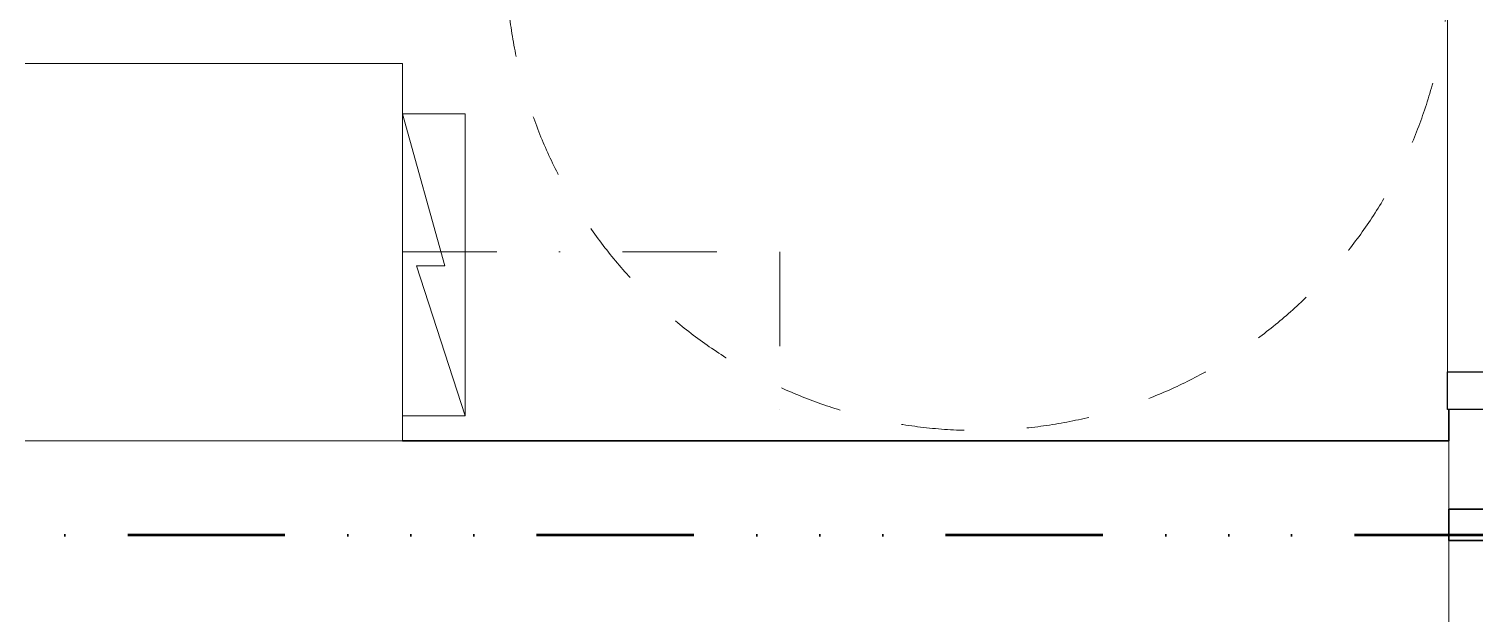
# Model space of a CAD drawing. Header units: millimetres. Extents: x -46592 to 140440, y -36427 to 76663.
# Drawn here: x 34256 to 36554, y 51145 to 52073 of the extents above; entities that cross this region are included whole.
import ezdxf

# ---------------------------------------------------------------- set-up
doc = ezdxf.new("R2010")
doc.units = ezdxf.units.MM
for name, pattern in [('Katkoviiva 2mm', [200, 100, -100]), ('PALOALUE', [650, 250, -100, 0, -100, 0, -100, 0, -100]), ('Pistekatko 3_2_mm', [350, 150, -100, 0, -100])]:
    doc.linetypes.add(name, pattern=pattern)
for name, color, linetype, lineweight in [('AR-A_MERKINNÄT', 8, 'Continuous', 18), ('AR-A_MERKINNÄT-4', 8, 'PALOALUE', 50), ('AR-C_APUVIIVA', 1, 'Continuous', 18), ('AR-C_APUVIIVA-1', 1, 'Pistekatko 3_2_mm', 18), ('AR-C_APUVIIVA-3', 1, 'Katkoviiva 2mm', 18), ('AR-X1_EROHUTVIIVA', 11, 'Continuous', 18), ('AR1241_US-1', 1, 'Continuous', 35), ('AR1243_ULKOOVI', 3, 'Continuous', 18), ('AR1243_ULKOOVI-1', 3, 'Continuous', 25), ('AR1311_VS', 2, 'Continuous', 18)]:
    doc.layers.add(name, color=color, linetype=linetype, lineweight=lineweight)

# ---------------------------------------------------------------- blocks, each defined once
blk = doc.blocks.new('ARC_AO - dB sisäovi-puu asunnonovi - 10x21-1665506-04 2_ krs')
at = {"layer": 'AR1243_ULKOOVI'}
for p, q in [((445, 102), (-445, 102)), ((-445, 10), (445, 10)), ((445, 10), (445, -880))]:
    blk.add_line(p, q, dxfattribs=at)
blk.add_arc((445, 10), 890, 180, 270, dxfattribs=at)
at = {"layer": 'AR1243_ULKOOVI-1'}
for p, q in [((-505, 10), (-505, 102)), ((-505, 102), (-445, 102)), ((-445, 102), (-445, 10)), ((445, 10), (445, 102)), ((445, 102), (505, 102)), ((505, 102), (505, 10)), ((-445, 10), (-505, 10)), ((505, 10), (445, 10))]:
    blk.add_line(p, q, dxfattribs=at)
blk = doc.blocks.new('Paloaluemerkintä - EI60-1905569-04 2_ krs')
at = {"layer": 'AR-A_MERKINNÄT-4'}
blk.add_line((0, 0), (5700, 0), dxfattribs=at)

msp = doc.modelspace()

# ---------------------------------------------------------------- linework, layer by layer
at = {"layer": 'AR-C_APUVIIVA'}
for p, q in [((34950.1, 51938.5), (34850.1, 51938.5)), ((34917.7, 51696.7), (34850.1, 51938.5)), ((34950.1, 51458.5), (34950.1, 51938.5)), ((34950.1, 51458.5), (34872.7, 51696.7)), ((34872.7, 51696.7), (34917.7, 51696.7)), ((34850.1, 51458.5), (34950.1, 51458.5))]:
    msp.add_line(p, q, dxfattribs=at)
at = {"layer": 'AR-C_APUVIIVA-1'}
for p, q in [((34850.1, 51719), (35450.1, 51719)), ((35450.1, 51719), (35450.1, 51418.5))]:
    msp.add_line(p, q, dxfattribs=at)
at = {"layer": 'AR-C_APUVIIVA-3'}
msp.add_circle((35764.9, 52185.1), 750, dxfattribs=at)
at = {"layer": 'AR-X1_EROHUTVIIVA'}
for p, q in [((34850.1, 52018.5), (34250.1, 52018.5)), ((34850.1, 51418.5), (34850.1, 52018.5)), ((34250.1, 51418.5), (34850.1, 51418.5))]:
    msp.add_line(p, q, dxfattribs=at)
at = {"layer": 'AR1241_US-1'}
for p, q in [((36514.1, 51468.5), (36514.1, 51418.5)), ((36514.1, 51418.5), (34850.1, 51418.5)), ((36514.1, 51310), (36714.1, 51310)), ((36514.1, 51260), (36514.1, 51310)), ((36714.1, 51260), (36514.1, 51260))]:
    msp.add_line(p, q, dxfattribs=at)
at = {"layer": 'AR1311_VS'}
for p, q in [((36514.1, 51418.5), (36514.1, 51310)), ((36514.1, 51118.5), (36514.1, 51260))]:
    msp.add_line(p, q, dxfattribs=at)

# ---------------------------------------------------------------- block references
at = {"layer": 'AR-A_MERKINNÄT', "rotation": 180}
msp.add_blockref('Paloaluemerkintä - EI60-1905569-04 2_ krs', (36614.1, 51268.5), dxfattribs=at)
at = {"layer": 'AR1243_ULKOOVI', "rotation": 90.00000000000165}
msp.add_blockref('ARC_AO - dB sisäovi-puu asunnonovi - 10x21-1665506-04 2_ krs', (36614.1, 51973.5), dxfattribs=at)

doc.saveas('drawing.dxf')
